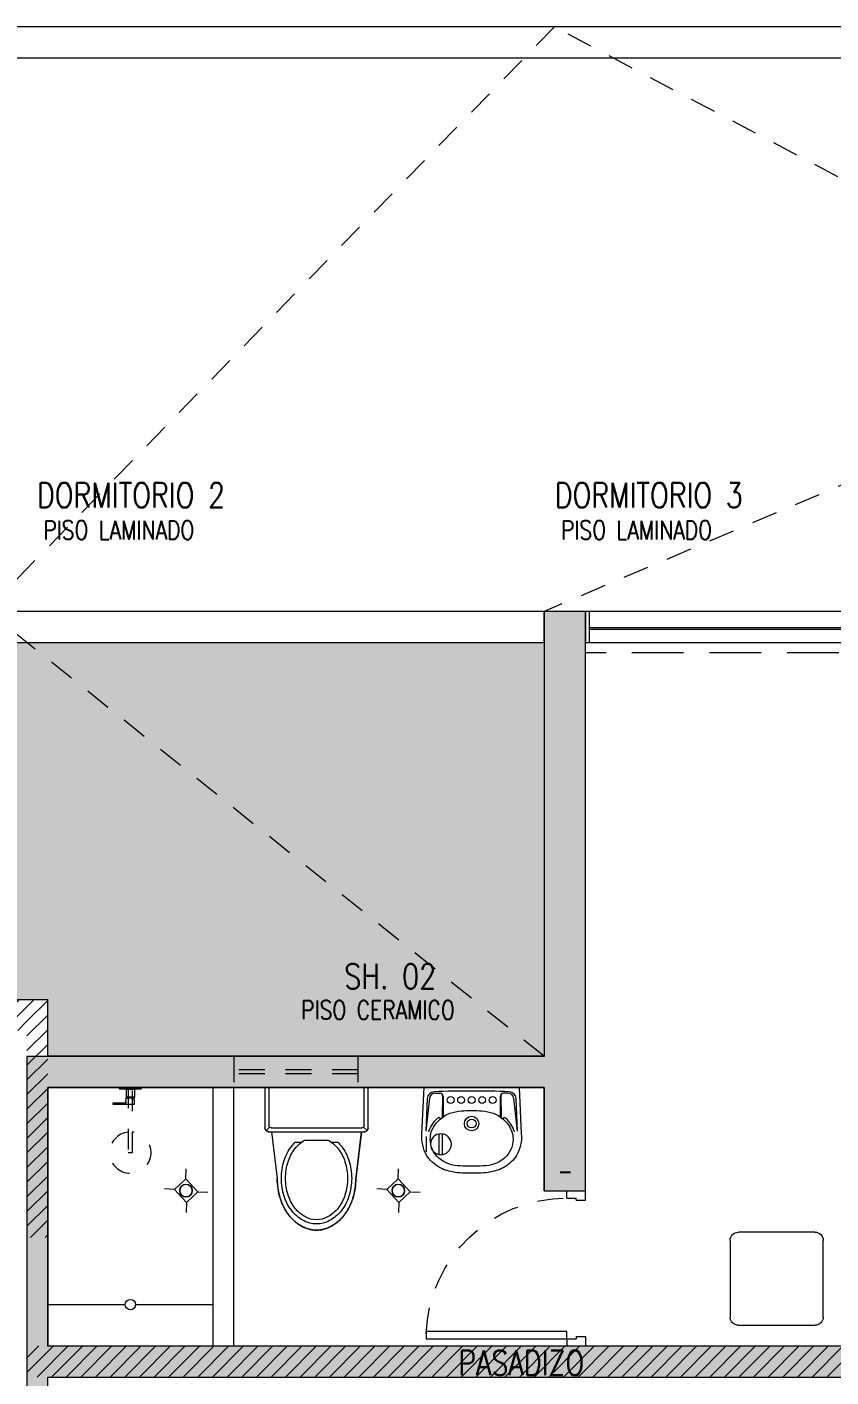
# Model space of a CAD drawing. Header units: millimetres. Extents: x 3738 to 3833, y 1327 to 1657.
# Drawn here: x 3799.22 to 3803.11, y 1388.59 to 1395.11 of the extents above; entities that cross this region are included whole.
import ezdxf
from ezdxf.enums import TextEntityAlignment as Align

# ---------------------------------------------------------------- set-up
doc = ezdxf.new("R2010")
doc.units = ezdxf.units.MM
doc.linetypes.add('HIDDEN2', pattern=[0.1875, 0.125, -0.0625])
doc.linetypes.add('X-REF_DP_Arquitectura$0$HIDDEN', pattern=[0.375, 0.25, -0.125])
doc.layers.get('0').update_dxf_attribs({"color": 251, "lineweight": 9})
for name, color, linetype, lineweight in [('A-07', 251, 'Continuous', 13), ('A-EST VIGAS', 251, 'HIDDEN2', 13), ('A-JARDIN', 251, 'Continuous', 13), ('A-LINEAS', 251, 'Continuous', 13), ('A-MOBILIARIO', 251, 'Continuous', 13), ('A-MURO BAJO', 251, 'Continuous', 13), ('A-MUROS', 251, 'Continuous', 13), ('A-PROYECCIONES INT.', 251, 'HIDDEN2', 13), ('A-SANITARIOS', 251, 'Continuous', 13), ('A-TEXTO-ACABADO PISO', 251, 'Continuous', 13), ('A-TEXTO-AMBIENTE', 251, 'Continuous', 13), ('A_20_Estructuras', 251, 'Continuous', 13), ('A_30_DispositivosSanit', 251, 'Continuous', 13), ('A_50_TextoAmbiente', 251, 'Continuous', 13), ('A_50_Vigas', 251, 'X-REF_DP_Arquitectura$0$HIDDEN', 13), ('A_60_HatchEstructuras', 251, 'Continuous', 13), ('DLP_MOBILIARIO FIJO', 251, 'Continuous', 13), ('MURO CF 120', 251, 'Continuous', 13), ('MURO CF 60', 251, 'Continuous', 13)]:
    doc.layers.add(name, color=color, linetype=linetype, lineweight=lineweight)
doc.styles.add('ROMANS', font='romans.shx', dxfattribs={"width": 0.8})
pattern_1 = [(45, (-21.67, -43.67528), (-0.03535534, 0.03535534), [])]

# ---------------------------------------------------------------- blocks, each defined once
blk = doc.blocks.new('EF-P13')
at = {"layer": 'A_60_HatchEstructuras'}
h = blk.add_hatch(color=256, dxfattribs=at)
h.dxf.hatch_style = 1
h.paths.add_polyline_path([(38.15, -6.85), (29.5, -6.85), (29.5, -5.6), (31.9, -5.6), (31.9, -6.1), (32.1, -6.1), (32.1, -5.5), (32.1, -3.2999), (31.9, -3.2999), (31.9, -5.45), (29.4, -5.45), (29.4, -8.4), (31.9, -8.4), (31.9, -10.5501), (32.1, -10.5501), (32.1, -7.75), (31.9, -7.75), (31.9, -8.25), (29.5, -8.25), (29.5, -7), (38.15, -7)])
at = {"layer": 'A_20_Estructuras'}
blk.add_lwpolyline([(38.15, -6.85), (29.5, -6.85), (29.5, -5.6), (31.9, -5.6), (31.9, -6.1), (32.1, -6.1), (32.1, -5.5), (32.1, -3.2999), (31.9, -3.2999), (31.9, -5.45), (29.4, -5.45), (29.4, -8.4), (31.9, -8.4), (31.9, -10.5501), (32.1, -10.5501), (32.1, -7.75), (31.9, -7.75), (31.9, -8.25), (29.5, -8.25), (29.5, -7), (38.15, -7)], close=True, dxfattribs=at)
at = {"layer": 'A_50_Vigas'}
for points in [[(38.2, -3.2999), (32.1, -3.2999)], [(38.2, -3.4999), (32.1, -3.4999)]]:
    blk.add_lwpolyline(points, dxfattribs=at)
blk = doc.blocks.new('TEXTO AMBIENTES P11')
at = {"layer": 'A-TEXTO-ACABADO PISO', "char_height": 0.09, "attachment_point": 2, "style": 'ROMANS'}
for s, insert in [('PISO LAMINADO', (29.844, -2.8614)), ('PISO LAMINADO', (32.3473, -2.8614)), ('PISO CERAMICO', (31.0971, -5.1808))]:
    blk.add_mtext_dynamic_manual_height_columns(s, width=1.20225, gutter_width=12.5, heights=[0], dxfattribs=dict(at, insert=insert))
at = {"layer": 'A-TEXTO-AMBIENTE', "style": 'ROMANS', "width": 0.8}
for s, p in [('DORMITORIO 2', (29.9027, -2.7981)), ('DORMITORIO 3', (32.4064, -2.7981)), ('SH. 02', (31.1562, -5.1234)), ('PASADIZO', (31.7898, -6.9918))]:
    blk.add_text(s, height=0.12, dxfattribs=at).set_placement(p, align=Align.CENTER)
blk = doc.blocks.new('SIFON JET_PLANTA')
for p, q in [((-0.215, 0.2181, 0), (-0.44, 0.19, 0)), ((-0.215, -0.23, 0), (-0.215, 0.23, 0)), ((-0.2091, 0.2441, 0), (-0.1921, 0.2271, 0)), ((-0.195, 0.25, 0), (0, 0.25, 0)), ((-0.195, -0.22, 0), (-0.195, 0.22, 0)), ((-0.185, 0.23, 0), (0, 0.23, 0)), ((0, 0.25, 0), (0, -0.25, 0)), ((-0.265, 0.0718, 0), (-0.265, 0.1028, 0)), ((-0.255, -0.0562, 0), (-0.255, 0.0562, 0)), ((-0.265, -0.1028, 0), (-0.265, -0.0718, 0)), ((-0.215, -0.2181, 0), (-0.44, -0.19, 0)), ((-0.2091, -0.2441, 0), (-0.1921, -0.2271, 0)), ((0, -0.25, 0), (-0.195, -0.25, 0)), ((0, -0.23, 0), (-0.185, -0.23, 0))]:
    blk.add_line(p, q)
at = {"extrusion": (-2.64698e-23, 6.61744e-24, -1)}
for p, q in [((-0.4322, 0.191, 0), (-0.215, 0.2181, 0)), ((-0.215, 0.2278, 0), (-0.2149, 0.2323, 0)), ((-0.215, 0.2234, 0), (-0.215, 0.2278, 0)), ((-0.215, 0.2181, 0), (-0.215, 0.2234, 0)), ((-0.2149, 0.2323, 0), (-0.2142, 0.2356, 0)), ((-0.2142, 0.2356, 0), (-0.2129, 0.239, 0)), ((-0.2129, 0.239, 0), (-0.211, 0.2419, 0)), ((-0.211, 0.2419, 0), (-0.2091, 0.2441, 0)), ((-0.2091, 0.2441, 0), (-0.2077, 0.2455, 0)), ((-0.2077, 0.2455, 0), (-0.2055, 0.247, 0)), ((-0.2055, 0.247, 0), (-0.2007, 0.2492, 0)), ((-0.2007, 0.2492, 0), (-0.195, 0.25, 0)), ((-0.195, 0.25, 0), (-0.195, 0.25, 0)), ((-0.195, 0.25, 0), (-0.1605, 0.25, 0)), ((-0.1605, 0.25, 0), (-0.0975, 0.25, 0)), ((-0.0975, 0.25, 0), (-0.0323, 0.25, 0)), ((-0.0323, 0.25, 0), (0, 0.25, 0)), ((0, 0.25, 0), (0, -0.25, 0)), ((-0.6251, 0.1276, 0), (-0.6206, 0.1314, 0)), ((-0.6206, 0.1314, 0), (-0.6168, 0.1344, 0)), ((-0.6168, 0.1344, 0), (-0.6106, 0.1389, 0)), ((-0.6106, 0.1389, 0), (-0.6061, 0.142, 0)), ((-0.6061, 0.142, 0), (-0.6, 0.1461, 0)), ((-0.6, 0.1461, 0), (-0.5963, 0.1484, 0)), ((-0.5963, 0.1484, 0), (-0.5908, 0.1517, 0)), ((-0.5908, 0.1517, 0), (-0.5862, 0.1543, 0)), ((-0.5862, 0.1543, 0), (-0.5794, 0.158, 0)), ((-0.5794, 0.158, 0), (-0.5693, 0.1629, 0)), ((-0.5693, 0.1629, 0), (-0.5517, 0.1703, 0)), ((-0.5517, 0.1703, 0), (-0.5465, 0.1722, 0)), ((-0.5465, 0.1722, 0), (-0.5385, 0.1749, 0)), ((-0.5385, 0.1749, 0), (-0.5346, 0.176, 0)), ((-0.5346, 0.176, 0), (-0.5265, 0.1784, 0)), ((-0.5265, 0.1784, 0), (-0.5216, 0.1797, 0)), ((-0.5216, 0.1797, 0), (-0.5148, 0.1813, 0)), ((-0.5148, 0.1813, 0), (-0.5079, 0.1829, 0)), ((-0.5079, 0.1829, 0), (-0.5016, 0.1842, 0)), ((-0.5016, 0.1842, 0), (-0.4865, 0.1867, 0)), ((-0.4865, 0.1867, 0), (-0.4763, 0.188, 0)), ((-0.4763, 0.188, 0), (-0.4726, 0.1884, 0)), ((-0.4726, 0.1884, 0), (-0.4636, 0.1892, 0)), ((-0.4636, 0.1892, 0), (-0.4549, 0.1897, 0)), ((-0.4549, 0.1897, 0), (-0.449, 0.1899, 0)), ((-0.449, 0.1899, 0), (-0.44, 0.19, 0)), ((-0.44, 0.19, 0), (-0.4322, 0.191, 0)), ((-0.6779, 0.0582, 0), (-0.6745, 0.0655, 0)), ((-0.6745, 0.0655, 0), (-0.6722, 0.0699, 0)), ((-0.6745, 0.0655, 0), (-0.6745, 0.0655, 0)), ((-0.6722, 0.0699, 0), (-0.6705, 0.0728, 0)), ((-0.6705, 0.0728, 0), (-0.669, 0.0755, 0)), ((-0.669, 0.0755, 0), (-0.6672, 0.0785, 0)), ((-0.6672, 0.0785, 0), (-0.665, 0.082, 0)), ((-0.665, 0.082, 0), (-0.6634, 0.0845, 0)), ((-0.6634, 0.0845, 0), (-0.6611, 0.088, 0)), ((-0.6611, 0.088, 0), (-0.657, 0.0936, 0)), ((-0.657, 0.0936, 0), (-0.6534, 0.0984, 0)), ((-0.657, 0.0936, 0), (-0.657, 0.0936, 0)), ((-0.6534, 0.0984, 0), (-0.6503, 0.1023, 0)), ((-0.6534, 0.0984, 0), (-0.6534, 0.0984, 0)), ((-0.6503, 0.1023, 0), (-0.6453, 0.108, 0)), ((-0.6453, 0.108, 0), (-0.6386, 0.1152, 0)), ((-0.6386, 0.1152, 0), (-0.6326, 0.121, 0)), ((-0.6326, 0.121, 0), (-0.6299, 0.1235, 0)), ((-0.6299, 0.1235, 0), (-0.6251, 0.1276, 0)), ((-0.69, 0, 0), (-0.6899, 0.0044, 0)), ((-0.6899, 0.0044, 0), (-0.6897, 0.0096, 0)), ((-0.6897, 0.0096, 0), (-0.6893, 0.014, 0)), ((-0.6893, 0.014, 0), (-0.6887, 0.0194, 0)), ((-0.6887, 0.0194, 0), (-0.6881, 0.0236, 0)), ((-0.6881, 0.0236, 0), (-0.6872, 0.0284, 0)), ((-0.6881, 0.0236, 0), (-0.6881, 0.0236, 0)), ((-0.6872, 0.0284, 0), (-0.6867, 0.031, 0)), ((-0.6867, 0.031, 0), (-0.6855, 0.0361, 0)), ((-0.6855, 0.0361, 0), (-0.6838, 0.0421, 0)), ((-0.6855, 0.0361, 0), (-0.6855, 0.0361, 0)), ((-0.6838, 0.0421, 0), (-0.6819, 0.048, 0)), ((-0.6838, 0.0421, 0), (-0.6838, 0.0421, 0)), ((-0.6819, 0.048, 0), (-0.6804, 0.0521, 0)), ((-0.6804, 0.0521, 0), (-0.6793, 0.0547, 0)), ((-0.6793, 0.0547, 0), (-0.6779, 0.0582, 0)), ((-0.6899, -0.0065, 0), (-0.69, 0, 0)), ((-0.6896, -0.0111, 0), (-0.6899, -0.0065, 0)), ((-0.6891, -0.0164, 0), (-0.6896, -0.0111, 0)), ((-0.6881, -0.0232, 0), (-0.6891, -0.0164, 0)), ((-0.6876, -0.0264, 0), (-0.6881, -0.0232, 0)), ((-0.687, -0.0296, 0), (-0.6876, -0.0264, 0)), ((-0.6864, -0.0321, 0), (-0.687, -0.0296, 0)), ((-0.6855, -0.0361, 0), (-0.6864, -0.0321, 0)), ((-0.6838, -0.0419, 0), (-0.6855, -0.0361, 0)), ((-0.6827, -0.0457, 0), (-0.6838, -0.0419, 0)), ((-0.6814, -0.0492, 0), (-0.6827, -0.0457, 0)), ((-0.6803, -0.0522, 0), (-0.6814, -0.0492, 0)), ((-0.6792, -0.0551, 0), (-0.6803, -0.0522, 0)), ((-0.6779, -0.0581, 0), (-0.6792, -0.0551, 0)), ((-0.677, -0.0602, 0), (-0.6779, -0.0581, 0)), ((-0.6751, -0.0642, 0), (-0.677, -0.0602, 0)), ((-0.6722, -0.0699, 0), (-0.6751, -0.0642, 0)), ((-0.6706, -0.0727, 0), (-0.6722, -0.0699, 0)), ((-0.6679, -0.0774, 0), (-0.6706, -0.0727, 0)), ((-0.6646, -0.0826, 0), (-0.6679, -0.0774, 0)), ((-0.6623, -0.0862, 0), (-0.6646, -0.0826, 0)), ((-0.6599, -0.0897, 0), (-0.6623, -0.0862, 0)), ((-0.6554, -0.0958, 0), (-0.6599, -0.0897, 0)), ((-0.6494, -0.1032, 0), (-0.6554, -0.0958, 0)), ((-0.6458, -0.1074, 0), (-0.6494, -0.1032, 0)), ((-0.64, -0.1137, 0), (-0.6458, -0.1074, 0)), ((-0.6379, -0.1158, 0), (-0.64, -0.1137, 0)), ((-0.6347, -0.119, 0), (-0.6379, -0.1158, 0)), ((-0.6335, -0.1201, 0), (-0.6347, -0.119, 0)), ((-0.6347, -0.119, 0), (-0.6347, -0.119, 0)), ((-0.6318, -0.1217, 0), (-0.6335, -0.1201, 0)), ((-0.6305, -0.123, 0), (-0.6318, -0.1217, 0)), ((-0.6318, -0.1217, 0), (-0.6318, -0.1217, 0)), ((-0.6288, -0.1244, 0), (-0.6305, -0.123, 0)), ((-0.6276, -0.1255, 0), (-0.6288, -0.1244, 0)), ((-0.6262, -0.1268, 0), (-0.6276, -0.1255, 0)), ((-0.6245, -0.1281, 0), (-0.6262, -0.1268, 0)), ((-0.6235, -0.1291, 0), (-0.6245, -0.1281, 0)), ((-0.6245, -0.1281, 0), (-0.6245, -0.1281, 0)), ((-0.6223, -0.13, 0), (-0.6235, -0.1291, 0)), ((-0.6215, -0.1307, 0), (-0.6223, -0.13, 0)), ((-0.6204, -0.1315, 0), (-0.6215, -0.1307, 0)), ((-0.6193, -0.1324, 0), (-0.6204, -0.1315, 0)), ((-0.6179, -0.1335, 0), (-0.6193, -0.1324, 0)), ((-0.6168, -0.1344, 0), (-0.6179, -0.1335, 0)), ((-0.6153, -0.1355, 0), (-0.6168, -0.1344, 0)), ((-0.6142, -0.1363, 0), (-0.6153, -0.1355, 0)), ((-0.612, -0.1379, 0), (-0.6142, -0.1363, 0)), ((-0.6086, -0.1403, 0), (-0.612, -0.1379, 0)), ((-0.607, -0.1415, 0), (-0.6086, -0.1403, 0)), ((-0.6058, -0.1422, 0), (-0.607, -0.1415, 0)), ((-0.6039, -0.1435, 0), (-0.6058, -0.1422, 0)), ((-0.602, -0.1448, 0), (-0.6039, -0.1435, 0)), ((-0.6004, -0.1458, 0), (-0.602, -0.1448, 0)), ((-0.5987, -0.1469, 0), (-0.6004, -0.1458, 0)), ((-0.5964, -0.1483, 0), (-0.5987, -0.1469, 0)), ((-0.595, -0.1492, 0), (-0.5964, -0.1483, 0)), ((-0.5936, -0.15, 0), (-0.595, -0.1492, 0)), ((-0.5918, -0.1511, 0), (-0.5936, -0.15, 0)), ((-0.5896, -0.1524, 0), (-0.5918, -0.1511, 0)), ((-0.5871, -0.1538, 0), (-0.5896, -0.1524, 0)), ((-0.5833, -0.1559, 0), (-0.5871, -0.1538, 0)), ((-0.5781, -0.1587, 0), (-0.5833, -0.1559, 0)), ((-0.5759, -0.1598, 0), (-0.5781, -0.1587, 0)), ((-0.5738, -0.1608, 0), (-0.5759, -0.1598, 0)), ((-0.5702, -0.1625, 0), (-0.5738, -0.1608, 0)), ((-0.5675, -0.1637, 0), (-0.5702, -0.1625, 0)), ((-0.5659, -0.1645, 0), (-0.5675, -0.1637, 0)), ((-0.5644, -0.1652, 0), (-0.5659, -0.1645, 0)), ((-0.5614, -0.1664, 0), (-0.5644, -0.1652, 0)), ((-0.5598, -0.1671, 0), (-0.5614, -0.1664, 0)), ((-0.5568, -0.1683, 0), (-0.5598, -0.1671, 0)), ((-0.5543, -0.1693, 0), (-0.5568, -0.1683, 0)), ((-0.551, -0.1706, 0), (-0.5543, -0.1693, 0)), ((-0.5491, -0.1713, 0), (-0.551, -0.1706, 0)), ((-0.5465, -0.1722, 0), (-0.5491, -0.1713, 0)), ((-0.5449, -0.1728, 0), (-0.5465, -0.1722, 0)), ((-0.5428, -0.1735, 0), (-0.5449, -0.1728, 0)), ((-0.5412, -0.174, 0), (-0.5428, -0.1735, 0)), ((-0.5385, -0.1749, 0), (-0.5412, -0.174, 0)), ((-0.5352, -0.1759, 0), (-0.5385, -0.1749, 0)), ((-0.5385, -0.1749, 0), (-0.5385, -0.1749, 0)), ((-0.5321, -0.1768, 0), (-0.5352, -0.1759, 0)), ((-0.5296, -0.1775, 0), (-0.5321, -0.1768, 0)), ((-0.5267, -0.1783, 0), (-0.5296, -0.1775, 0)), ((-0.5238, -0.1791, 0), (-0.5267, -0.1783, 0)), ((-0.5267, -0.1783, 0), (-0.5267, -0.1783, 0)), ((-0.5217, -0.1796, 0), (-0.5238, -0.1791, 0)), ((-0.5177, -0.1807, 0), (-0.5217, -0.1796, 0)), ((-0.5151, -0.1813, 0), (-0.5177, -0.1807, 0)), ((-0.5118, -0.1821, 0), (-0.5151, -0.1813, 0)), ((-0.5094, -0.1826, 0), (-0.5118, -0.1821, 0)), ((-0.5066, -0.1832, 0), (-0.5094, -0.1826, 0)), ((-0.5022, -0.184, 0), (-0.5066, -0.1832, 0)), ((-0.4974, -0.1849, 0), (-0.5022, -0.184, 0)), ((-0.495, -0.1854, 0), (-0.4974, -0.1849, 0)), ((-0.4974, -0.1849, 0), (-0.4974, -0.1849, 0)), ((-0.4936, -0.1856, 0), (-0.495, -0.1854, 0)), ((-0.4916, -0.1859, 0), (-0.4936, -0.1856, 0)), ((-0.4884, -0.1864, 0), (-0.4916, -0.1859, 0)), ((-0.4862, -0.1867, 0), (-0.4884, -0.1864, 0)), ((-0.4824, -0.1872, 0), (-0.4862, -0.1867, 0)), ((-0.4812, -0.1874, 0), (-0.4824, -0.1872, 0)), ((-0.4785, -0.1877, 0), (-0.4812, -0.1874, 0)), ((-0.4761, -0.188, 0), (-0.4785, -0.1877, 0)), ((-0.4735, -0.1883, 0), (-0.4761, -0.188, 0)), ((-0.4695, -0.1887, 0), (-0.4735, -0.1883, 0)), ((-0.4651, -0.189, 0), (-0.4695, -0.1887, 0)), ((-0.4639, -0.1891, 0), (-0.4651, -0.189, 0)), ((-0.4651, -0.189, 0), (-0.4651, -0.189, 0)), ((-0.4619, -0.1893, 0), (-0.4639, -0.1891, 0)), ((-0.4592, -0.1894, 0), (-0.4619, -0.1893, 0)), ((-0.4568, -0.1896, 0), (-0.4592, -0.1894, 0)), ((-0.455, -0.1897, 0), (-0.4568, -0.1896, 0)), ((-0.4518, -0.1898, 0), (-0.455, -0.1897, 0)), ((-0.449, -0.1899, 0), (-0.4518, -0.1898, 0)), ((-0.4467, -0.1899, 0), (-0.449, -0.1899, 0)), ((-0.4428, -0.19, 0), (-0.4467, -0.1899, 0)), ((-0.44, -0.19, 0), (-0.4428, -0.19, 0)), ((-0.215, -0.2181, 0), (-0.44, -0.19, 0)), ((-0.215, -0.227, 0), (-0.215, -0.2181, 0)), ((-0.215, -0.23, 0), (-0.215, -0.227, 0)), ((-0.2147, -0.2335, 0), (-0.215, -0.23, 0)), ((-0.2138, -0.2369, 0), (-0.2147, -0.2335, 0)), ((-0.2126, -0.2395, 0), (-0.2138, -0.2369, 0)), ((-0.2138, -0.2369, 0), (-0.2138, -0.2369, 0)), ((-0.2108, -0.2423, 0), (-0.2126, -0.2395, 0)), ((-0.2126, -0.2395, 0), (-0.2126, -0.2395, 0)), ((-0.2091, -0.2441, 0), (-0.2108, -0.2423, 0)), ((-0.2108, -0.2423, 0), (-0.2108, -0.2423, 0)), ((-0.2108, -0.2423, 0), (-0.2108, -0.2423, 0)), ((-0.209, -0.244, 0), (-0.2091, -0.2441, 0)), ((-0.2067, -0.2462, 0), (-0.209, -0.244, 0)), ((-0.209, -0.244, 0), (-0.209, -0.244, 0)), ((-0.2029, -0.2484, 0), (-0.2067, -0.2462, 0)), ((-0.2067, -0.2462, 0), (-0.2067, -0.2462, 0)), ((-0.1995, -0.2495, 0), (-0.2029, -0.2484, 0)), ((-0.2029, -0.2484, 0), (-0.2029, -0.2484, 0)), ((-0.195, -0.25, 0), (-0.1995, -0.2495, 0)), ((0, -0.25, 0), (-0.195, -0.25, 0))]:
    blk.add_line(p, q, dxfattribs=at)
at = {"elevation": 0}
for points in [[(-0.265, 0.1028, 0.0362), (-0.2844, 0.1202, 0.08725), (-0.3535, 0.1565, 0.077598), (-0.44, 0.17, 0.077598), (-0.5265, 0.1565, 0.08725), (-0.5956, 0.1202, 0.105601), (-0.6443, 0.0627, 0.12364), (-0.66, 0, 0.12364), (-0.6443, -0.0627, 0.105601), (-0.5956, -0.1202, 0.08725), (-0.5265, -0.1565, 0.077598), (-0.44, -0.17, 0.077598)], [(-0.255, 0.0562, 0.100268), (-0.2967, 0.1044, 0.08725), (-0.3596, 0.1374, 0.077598), (-0.44, 0.15, 0.077598), (-0.5204, 0.1374, 0.08725), (-0.5833, 0.1044, 0.105601), (-0.6266, 0.0532, 0.12364), (-0.64, 0, 0.12364), (-0.6266, -0.0532, 0.105601), (-0.5833, -0.1044, 0.08725), (-0.5204, -0.1374, 0.077598), (-0.44, -0.15, 0.077598)], [(-0.44, -0.15, 0.077598), (-0.3596, -0.1374, 0.08725), (-0.2967, -0.1044, 0.100268), (-0.255, -0.0562, 0.12364)], [(-0.44, -0.17, 0.077598), (-0.3535, -0.1565, 0.08725), (-0.2844, -0.1202, 0.0362), (-0.265, -0.1028, 0.12364)]]:
    blk.add_lwpolyline(points, format="xyb", dxfattribs=at)
for centre, radius, start, end in [((-0.195, 0.23, 0), 0.02, 90, 180), ((-0.185, 0.22, 0), 0.01, 90, 180), ((-0.4939, -0.0273, 0), 0.203, 127.23483, 151.40883), ((-0.4613, -0.0702, 0), 0.257, 107.47412, 127.23483), ((-0.44, -0.1379, 0), 0.3279, 90, 107.47412), ((-0.544, 0, 0), 0.146, 151.40883, 180), ((-0.544, 0, 0), 0.146, 180, 208.59117), ((-0.4939, 0.0273, 0), 0.203, 208.59117, 232.76517), ((-0.4613, 0.0702, 0), 0.257, 232.76517, 252.52588), ((-0.44, 0.1379, 0), 0.3279, 252.52588, 270), ((-0.195, -0.23, 0), 0.02, 180, 270), ((-0.185, -0.22, 0), 0.01, 180, 270)]:
    blk.add_arc(centre, radius, start, end)
blk = doc.blocks.new('BOWL-ITALGRIF_VARADERO_01')
for p, q in [((-0.2032, -0.1971), (-0.2208, -0.038)), ((0.2032, -0.1971), (0.2208, -0.038)), ((-0.1404, -0.2077), (-0.1424, -0.1083)), ((-0.1375, -0.205), (-0.1375, -0.1117)), ((0.1375, -0.205), (0.1375, -0.1117)), ((0.1404, -0.2077), (0.1424, -0.1083)), ((-0.1753, -0.222), (-0.1544, -0.222)), ((0.1753, -0.222), (0.1544, -0.222))]:
    blk.add_line(p, q)
for points in [[(-0.0917, 0.1589, -0.02989), (-0.0456, 0.1646, -0.007822), (0.0456, 0.1646, -0.02989), (0.0918, 0.1589, -0.091737), (0.1601, 0.1343, -0.112496), (0.2175, 0.0792, -0.147885), (0.2402, -0.0257), (0.23, -0.25), (-0.23, -0.25), (-0.2402, -0.0257, -0.147885), (-0.2175, 0.0792, -0.112496), (-0.1601, 0.1343, -0.091737)], [(-0.0496, -0.1363, -0.062677), (-0.1048, -0.1249, -0.110639), (-0.1576, -0.091, -0.120976), (-0.195, -0.0344, -0.061198), (-0.2, 0, -0.21707), (-0.1593, 0.092, -0.174983), (-0.0545, 0.1298, -0.010618), (0, 0.131, -0.010618), (0.0545, 0.1298, -0.174983), (0.1593, 0.092, -0.21707), (0.2, 0, -0.061198), (0.195, -0.0344, -0.120976), (0.1576, -0.091, -0.110639), (0.1048, -0.1249, -0.062677), (0.0496, -0.1363, -0.017583), (0, -0.138, -0.017583)]]:
    blk.add_lwpolyline(points, format="xyb", close=True)
for points in [[(-0.2216, -0.0381), (-0.2145, -0.1954, 0.390823), (-0.1807, -0.2288, 0.017524), (0.1807, -0.2288, 0.390823), (0.2145, -0.1954), (0.2216, -0.0381)], [(-0.2072, -0.035, 0.005), (-0.2064, -0.038, 0.121292), (-0.166, -0.0996, 0.007977), (-0.1624, -0.1031)], [(0.2072, -0.035, -0.005), (0.2064, -0.038, -0.121292), (0.166, -0.0996, -0.007977), (0.1624, -0.1031)]]:
    blk.add_lwpolyline(points, format="xyb")
for centre, radius in [((0, -0.075), 0.035), ((0, -0.075), 0.0215), ((-0.1015, -0.1885), 0.0165), ((-0.051, -0.1885), 0.0165), ((0, -0.1885), 0.0165), ((0.051, -0.1885), 0.0165), ((0.1015, -0.1885), 0.0165)]:
    blk.add_circle(centre, radius)
for centre, radius, start, end in [((-0.1583, -0.0987), 0.006, 226.64309, 46.64309), ((-0.1404, -0.1083), 0.002, 54.36186, 181.13739), ((-0.1355, -0.1117), 0.002, 56.71088, 180), ((0.1048, -0.1249), 9.094947017729287e-16, 0, 217.6714), ((0.1355, -0.1117), 0.002, 0, 123.28912), ((0.1404, -0.1083), 0.002, 358.86261, 125.63814), ((0.1583, -0.0987), 0.006, 133.35691, 313.35691), ((-0.1753, -0.194), 0.028, 186.31112, 270), ((-0.1545, -0.205), 0.017, 270, 0), ((-0.1544, -0.208), 0.014, 270, 1.13739), ((0.1545, -0.205), 0.017, 180, 270), ((0.1544, -0.208), 0.014, 178.86261, 270), ((0.1753, -0.194), 0.028, 270, 353.68888)]:
    blk.add_arc(centre, radius, start, end)
blk = doc.blocks.new('ducha marsano')
at = {"linetype": 'HIDDEN2', "ltscale": 0.5, "extrusion": (-4.9425e-10, -7.91123e-10, -1)}
for p, q in [((-0.01, 0), (0.01, 0)), ((0.01, 0), (0.01, -0.3155)), ((-0.0205, -0.08), (-0.0205, -0.0601)), ((-0.0155, -0.058), (-0.0157, -0.058)), ((-0.01, -0.3155), (-0.01, 0)), ((0.0225, -0.0515), (-0.0001, -0.0515)), ((0.0225, -0.0515), (0.0225, -0.0627)), ((0.021, -0.0815), (-0.019, -0.0815)), ((0.025, -0.0815), (0.021, -0.0815)), ((0.0225, -0.0682), (0.0225, -0.077)), ((0.0225, -0.077), (0.025, -0.077)), ((0.025, -0.077), (0.0771, -0.077)), ((0.0771, -0.0815), (0.025, -0.0815)), ((0.0771, -0.077), (0.0816, -0.077)), ((0.0816, -0.0815), (0.0771, -0.0815)), ((0.0816, -0.077), (0.082, -0.077)), ((0.082, -0.0815), (0.0816, -0.0815)), ((0.082, -0.077), (0.084, -0.077)), ((0.084, -0.0815), (0.082, -0.0815)), ((0.0855, -0.0785), (0.0855, -0.08)), ((0.01, -0.3155), (-0.01, -0.3155))]:
    blk.add_line(p, q, dxfattribs=at)
for centre, radius, start, end in [((-0.0004, -0.0462), 0.02, 323.95812, 354.92979), ((0.0004, -0.0462), 0.02, 185.07021, 195.2705), ((0.019, -0.08), 0.0015, 270, 360), ((-0.084, -0.0785), 0.0015, 90, 180), ((-0.084, -0.08), 0.0015, 180, 270), ((0, -0.3155), 0.1, 95.73917, 84.26083)]:
    blk.add_arc(centre, radius, start, end, dxfattribs=at)
at = {"linetype": 'HIDDEN2', "ltscale": 0.5, "extrusion": (-4.94252e-10, -7.91124e-10, -1)}
blk.add_ellipse((0, -0.0515), major_axis=(-0.0225, -0.0095), ratio=0.001448, start_param=0.425436, end_param=1.567366, dxfattribs=at)
at = {"linetype": 'HIDDEN2', "ltscale": 0.5}
for points, degree in [([(-0.0305, 0), (0, 0), (0.0305, 0)], 2), ([(0.0305, 0), (0.0415, 0), (0.0525, 0)], 2), ([(0.0525, 0), (0.0525, -0.0038), (0.0525, -0.0075)], 2), ([(-0.0525, 0), (-0.0525, -0.0038), (-0.0525, -0.0075)], 2), ([(-0.0525, 0), (-0.0415, 0), (-0.0305, 0)], 2), ([(-0.0525, -0.0075), (-0.0525, -0.0075), (-0.0525, -0.0075)], 2), ([(0.0305, -0.008), (0, -0.008), (-0.0305, -0.008)], 2), ([(-0.0215, -0.008), (-0.0215, -0.0093), (-0.0215, -0.0105)], 2), ([(-0.021, -0.011), (-0.007, -0.011), (0.007, -0.011), (0.021, -0.011)], 3), ([(-0.02, -0.011), (-0.02, -0.0294), (-0.02, -0.0477)], 2), ([(-0.0197, -0.048), (0, -0.048), (0.0197, -0.048)], 2), ([(0.02, -0.011), (0.02, -0.0294), (0.02, -0.0477)], 2), ([(0.0215, -0.008), (0.0215, -0.0093), (0.0215, -0.0105)], 2)]:
    blk.add_open_spline(points, degree=degree, dxfattribs=at)
for points, weights in [([(-0.0525, -0.0075), (-0.0525, -0.0075), (-0.0525, -0.0075)], [1, 0.990847086912, 0.982266230892]), ([(-0.052, -0.008), (-0.0525, -0.008), (-0.0525, -0.0075)], [1, 0.707106781193, 1]), ([(-0.0215, -0.0105), (-0.0215, -0.011), (-0.021, -0.011)], [1, 0.70710678154, 1]), ([(-0.02, -0.0477), (-0.02, -0.048), (-0.0197, -0.048)], [1, 0.707106780138, 1]), ([(0.02, -0.0477), (0.02, -0.048), (0.0197, -0.048)], [1, 0.707106779703, 1]), ([(0.0211, -0.011), (0.0211, -0.011), (0.021, -0.011)], [1, 0.992411795776, 1]), ([(0.052, -0.008), (0.0521, -0.008), (0.0521, -0.008)], [1, 0.992411795771, 1])]:
    blk.add_rational_spline(points, weights, degree=2, dxfattribs=at)
for points, knots in [([(-0.0305, -0.008), (-0.0332, -0.008), (-0.0374, -0.008), (-0.0424, -0.008), (-0.0458, -0.008), (-0.0486, -0.008), (-0.0512, -0.008), (-0.052, -0.008), (-0.052, -0.008)], [0, 0, 0, 0, 8.104572, 12.495263, 16.885954, 21.276645, 25.667336, 33.771908, 33.771908, 33.771908, 33.771908]), ([(0.0225, -0.0682), (0.0225, -0.0682), (0.0225, -0.0682), (0.0225, -0.0679), (0.0224, -0.0677), (0.0224, -0.0672), (0.0224, -0.0669), (0.0223, -0.0662), (0.0223, -0.0658), (0.0223, -0.0652), (0.0223, -0.0648), (0.0224, -0.0641), (0.0224, -0.0638), (0.0224, -0.0633), (0.0225, -0.0631), (0.0225, -0.0628), (0.0225, -0.0627), (0.0225, -0.0627)], [0.4148436, 0.4148436, 0.4148436, 0.4148436, 0.5185541, 0.5185541, 0.6222645, 0.6222645, 0.7259759, 0.7259759, 0.8296873, 0.8296873, 0.9333987, 0.9333987, 1.03711, 1.03711, 1.1408205, 1.1408205, 1.2445309, 1.2445309, 1.2445309, 1.2445309]), ([(0.052, -0.008), (0.052, -0.008), (0.0512, -0.008), (0.0486, -0.008), (0.0458, -0.008), (0.0424, -0.008), (0.0374, -0.008), (0.0332, -0.008), (0.0305, -0.008)], [0, 0, 0, 0, 8.104572, 12.495263, 16.885954, 21.276645, 25.667336, 33.771908, 33.771908, 33.771908, 33.771908])]:
    blk.add_open_spline(points, degree=3, knots=knots, dxfattribs=at)
for points, weights, degree, knots in [([(0.0211, -0.011), (0.0211, -0.011), (0.0211, -0.011), (0.0211, -0.011), (0.0214, -0.0109), (0.0215, -0.0107), (0.0215, -0.0105)], [0.918641037743, 0.918640949346, 0.918640860949, 0.918640772552, 0.789223156395, 0.789223156395, 0.918640772552], 3, [0.1238988, 0.1238988, 0.1238988, 0.1238988, 0.1238993, 0.1238993, 0.1238993, 0.78603, 0.78603, 0.78603, 0.78603]), ([(0.0521, -0.008), (0.0521, -0.008), (0.0521, -0.008), (0.0525, -0.0079), (0.0525, -0.0075)], [0.918641037749, 0.918640905153, 0.918640772558, 0.724517853988, 0.918640772558], 2, [0.1238988, 0.1238988, 0.1238988, 0.1238993, 0.1238993, 0.7860311, 0.7860311, 0.7860311])]:
    blk.add_rational_spline(points, weights, degree=degree, knots=knots, dxfattribs=at)
blk = doc.blocks.new('*U281')
for p, q in [((0.01, 0.705), (0.01, 0.75)), ((0.1, 0.715), (0.1, 0.75)), ((0.055, 0.705), (0.01, 0.705)), ((0.1, 0.715), (0.055, 0.715)), ((0.055, 0.705), (0.055, 0.715)), ((0.055, 0.045), (0.01, 0.045)), ((0.01, 0.045), (0.01, 0)), ((0.055, 0.045), (0.055, 0.035)), ((0.1, 0.035), (0.055, 0.035)), ((0.1, 0.035), (0.1, 0))]:
    blk.add_line(p, q)
blk.add_lwpolyline([(0.78, 0.07), (0.78, 0.035), (0.1, 0.035), (0.1, 0.07)], close=True)
at = {"color": 7, "linetype": 'HIDDEN2'}
blk.add_arc((0.0996, 0.0341), 0.6809, 2.23015, 89.96723, dxfattribs=at)
blk = doc.blocks.new('MESITA FLAT 9')
for p, q in [((-0.185, 0), (0.185, 0)), ((-0.225, -0.41), (-0.225, -0.04)), ((0.225, -0.04), (0.225, -0.41)), ((0.185, -0.45), (-0.185, -0.45))]:
    blk.add_line(p, q)
for centre, start, end in [((-0.185, -0.04), 90, 180), ((0.185, -0.04), 360, 90), ((-0.1853, -0.41), 180, 270), ((0.185, -0.41), 270, 0)]:
    blk.add_arc(centre, 0.04, start, end)
blk = doc.blocks.new('Duplex-1204')
at = {"layer": 'A-EST VIGAS'}
for p, q in [((4.75, -4.975), (4.75, -5.125)), ((5.35, -4.975), (5.35, -5.125)), ((5.35, -5.04), (4.75, -5.04)), ((5.35, -5.06), (4.75, -5.06))]:
    blk.add_line(p, q, dxfattribs=at)
at = {"layer": 'A-LINEAS'}
for p, q in [((3.85, -6.175), (4.225, -6.175)), ((4.275, -6.175), (4.65, -6.175))]:
    blk.add_line(p, q, dxfattribs=at)
blk.add_circle((4.25, -6.175), 0.025, dxfattribs=at)
at = {"layer": 'A-MURO BAJO'}
for p, q in [((12.625, 0), (0.0301, 0)), ((12.625, -0.15), (0.1801, -0.15)), ((4.65, -6.375), (4.65, -5.125)), ((4.75, -6.375), (4.75, -5.125))]:
    blk.add_line(p, q, dxfattribs=at)
at = {"layer": 'A-MURO BAJO', "color": 7}
for p, q in [((9.23, -2.825, 0), (6.47, -2.8249, 0)), ((6.47, -2.9749, 0), (9.23, -2.975, 0))]:
    blk.add_line(p, q, dxfattribs=at)
at = {"layer": 'A-MURO BAJO'}
blk.add_lwpolyline([(1.1801, -0.15), (1.1801, -2.9749), (6.25, -2.9749), (6.25, -2.8249), (1.3301, -2.8249), (1.3301, -0.15)], dxfattribs=at)
at = {"layer": 'A-MUROS'}
for p, q in [((6.25, -2.8249), (6.25, -4.975)), ((6.45, -2.8249), (6.25, -2.8249)), ((6.45, -5.125), (6.45, -2.8249)), ((3.2, -4.7, 0), (3.85, -4.7, 0)), ((3.85, -4.975), (3.85, -4.7, 0)), ((6.25, -4.975), (3.85, -4.975)), ((3.85, -5.125), (3.85, -6.375)), ((6.25, -5.125), (3.85, -5.125)), ((6.25, -5.625), (6.25, -5.125)), ((6.45, -5.625), (6.45, -5.125)), ((6.25, -5.625), (6.45, -5.625)), ((3.85, -6.375), (12.55, -6.375))]:
    blk.add_line(p, q, dxfattribs=at)
at = {"layer": 'A-PROYECCIONES INT.'}
for p, q in [((6.25, -4.975), (0.03, 0)), ((6.3, 0), (0.75, -5.7)), ((11.65, -2.8249), (6.3, 0)), ((12.55, -0.15), (6.25, -2.8249))]:
    blk.add_line(p, q, dxfattribs=at)
at = {"layer": 'DLP_MOBILIARIO FIJO', "color": 6}
blk.add_lwpolyline([(6.45, -2.9749), (6.47, -2.9749), (6.47, -2.8249), (6.45, -2.8249)], close=True, dxfattribs=at)
at = {"layer": 'DLP_MOBILIARIO FIJO', "elevation": 0}
blk.add_lwpolyline([(7.85, -2.9125), (6.47, -2.9124), (6.47, -2.9024), (7.85, -2.9025)], close=True, dxfattribs=at)
at = {"layer": 'A-MOBILIARIO', "xscale": -1}
blk.add_blockref('*U281', (6.46, -6.375), dxfattribs=at)
at = {"layer": 'A-MOBILIARIO', "xscale": -0.9999999999999987, "rotation": 8.248393320364758e-05}
blk.add_blockref('MESITA FLAT 9', (7.375, -5.825), dxfattribs=at)
at = {"layer": 'A-SANITARIOS', "extrusion": (4.9425e-10, -7.91123e-10, -1), "rotation": 7.00357340669688e-07}
blk.add_blockref('ducha marsano', (-4.25, -5.125, 0), dxfattribs=at)
at = {"layer": 'A-SANITARIOS', "extrusion": (-4.49068e-08, -3.60286e-08, 1), "xscale": -1.000000000000003, "rotation": 269.9999986687768}
blk.add_blockref('SIFON JET_PLANTA', (5.15, -5.125, 0), dxfattribs=at)
at = {"layer": 'A-SANITARIOS', "rotation": 180}
blk.add_blockref('BOWL-ITALGRIF_VARADERO_01', (5.9, -5.375, 0), dxfattribs=at)
blk = doc.blocks.new('TC_P11')
at = {"layer": 'A-MOBILIARIO'}
blk.add_blockref('Duplex-1204', (27, -39.425), dxfattribs=at)
blk = doc.blocks.new('R')
at = {"layer": 'A_30_DispositivosSanit', "linetype": 'Continuous'}
for p, q in [((-0.0083, -0.0497), (-0.0083, 0.0497)), ((0.0083, -0.0497), (0.0083, 0.0497)), ((0.0694, -0.0367), (0.0694, 0.0367))]:
    blk.add_line(p, q, dxfattribs=at)
blk.add_circle((0, 0), 0.0504, dxfattribs=at)
blk = doc.blocks.new('0-sumidero')
for p, q in [((-0.0421, 0.0382), (-0.0763, 0.0724)), ((0.0435, 0.0382), (0.0777, 0.0724)), ((0.0435, 0.0382), (-0.0421, 0.0382)), ((-0.0421, 0.0382), (-0.0421, -0.0369)), ((0.0435, -0.0369), (0.0435, 0.0382)), ((-0.0421, -0.0369), (-0.0763, -0.0711)), ((-0.0421, -0.0369), (0.0435, -0.0369)), ((0.0435, -0.0369), (0.0777, -0.0711))]:
    blk.add_line(p, q)
blk.add_circle((0, 0), 0.0303)
blk = doc.blocks.new('sum')
at = {"layer": 'A_30_DispositivosSanit', "rotation": 45.00000007321594}
blk.add_blockref('0-sumidero', (0, 0), dxfattribs=at)
blk = doc.blocks.new('trampa')
at = {"layer": 'A_30_DispositivosSanit'}
blk.add_circle((0.0015, 0.0015), 0.0303, dxfattribs=at)
blk = doc.blocks.new('is-des-tf_28.02.2025')
at = {"layer": 'A_30_DispositivosSanit', "lineweight": 25, "elevation": 0}
blk.add_lwpolyline([(-10.7213, -95.5605), (-10.6721, -95.5605)], dxfattribs=at)
at = {"layer": 'A_30_DispositivosSanit', "linetype": 'Continuous', "xscale": -1}
blk.add_blockref('R', (-11.2985, -95.425, 0), dxfattribs=at)
at = {"layer": 'A_30_DispositivosSanit', "rotation": 267.719034950772}
for p in [(-12.5314, -95.649, 0), (-11.5045, -95.649, 0)]:
    blk.add_blockref('sum', p, dxfattribs=at)
at = {"layer": 'A_30_DispositivosSanit', "xscale": -1, "rotation": 270}
for p in [(-12.5329, -95.6506, 0), (-11.5061, -95.6506, 0)]:
    blk.add_blockref('trampa', p, dxfattribs=at)
blk = doc.blocks.new('TORRE F HATCH CORTAFUEGO')
at = {"layer": 'MURO CF 60'}
h = blk.add_hatch(dxfattribs=at)
h.set_pattern_fill('_USER', color=256, scale=0.05, angle=45, pattern_type=0)
h.set_pattern_definition(pattern_1)
h.paths.add_polyline_path([(-18.35, -91.475), (-17.95, -91.475), (-17.95, -91.325), (-18.35, -91.325)])
h = blk.add_hatch(dxfattribs=at)
h.set_pattern_fill('_USER', color=256, scale=0.05, angle=45, pattern_type=0)
h.set_pattern_definition(pattern_1)
h.paths.add_polyline_path([(-17.95, -91.325), (-17.85, -91.325), (-17.85, -92.475), (-17.95, -92.475)])
h = blk.add_hatch(dxfattribs=at)
h.set_pattern_fill('_USER', color=256, scale=0.05, angle=45, pattern_type=0)
h.set_pattern_definition(pattern_1)
h.paths.add_polyline_path([(-17.95, -93), (-1.6, -93), (-1.6, -93.15), (-17.95, -93.15)])

msp = doc.modelspace()

# ---------------------------------------------------------------- block references
msp.add_blockref('EF-P13', (3769.8221, 1395.5876))
at = {"layer": 'A_50_TextoAmbiente'}
msp.add_blockref('TEXTO AMBIENTES P11', (3769.8221, 1395.5879), dxfattribs=at)

# ---------------------------------------------------------------- next in the draw order: block references
msp.add_blockref('TC_P11', (3768.4721, 1434.5379))

# ---------------------------------------------------------------- next in the draw order: hatches: boundary and pattern name
at = {"layer": 'A-JARDIN', "ltscale": 0.5}
h = msp.add_hatch(dxfattribs=at)
h.set_pattern_fill('AR-SAND', color=256, scale=0.0025)
h.set_pattern_definition([(37.5, (3772.7221, 1459.53793), (-0.00400008, 0.12235331), [0, -0.09652, 0, -0.10795, 0, -0.1031875]), (7.5, (3772.7221, 1459.53793), (0.11238082, 0.17920628), [0, -0.05207, 0, -0.086995, 0, -0.0333375]), (327.5, (3772.644, 1459.53793), (0.19774809, 0.0003593), [0, -0.03175, 0, -0.1143, 0, -0.149225]), (317.5, (3772.644, 1459.53793), (0.1908891, 0.05573233), [0, -0.015875, 0, -0.07493, 0, -0.085725])])
h.paths.add_polyline_path([(3818.3721, 1392.6379), (3818.3721, 1388.7379), (3815.5721, 1388.7379), (3815.5721, 1391.2879), (3813.8221, 1391.2879), (3813.8221, 1392.3379), (3813.8221, 1392.3379), (3813.8221, 1392.6379)])
h.paths.add_polyline_path([(3818.3721, 1384.6879), (3818.3721, 1388.5879), (3815.5721, 1388.5879), (3815.5721, 1386.0379), (3813.8221, 1386.0379), (3813.8221, 1384.9879), (3813.8221, 1384.9879), (3813.8221, 1384.6879), (3816.5471, 1384.6879)])
h.paths.add_polyline_path([(3795.6521, 1394.9629), (3795.6521, 1390.8129), (3796.2221, 1390.8129), (3796.2221, 1389.4129), (3798.6721, 1389.4129), (3798.6721, 1389.2629), (3798.6721, 1389.2629), (3798.6721, 1390.4129), (3799.3221, 1390.4129), (3799.3221, 1390.1379), (3801.7221, 1390.1379), (3801.7221, 1392.1379), (3796.6522, 1392.1379), (3796.6522, 1394.9629)])
h.paths.add_polyline_path([(3795.6522, 1387.9129), (3797.9443, 1387.9129), (3798.2221, 1387.9129), (3798.2221, 1386.9129), (3799.3221, 1386.9129), (3799.3221, 1387.2379), (3801.7721, 1387.2379), (3801.7721, 1385.1878), (3796.6522, 1385.1878), (3796.6522, 1382.3629), (3795.6522, 1382.3629)])

# ---------------------------------------------------------------- next in the draw order: block references
at = {"layer": 'A-07'}
msp.add_blockref('is-des-tf_28.02.2025', (3812.5221, 1485.1379), dxfattribs=at)
at = {"layer": 'MURO CF 120', "color": 251}
msp.add_blockref('TORRE F HATCH CORTAFUEGO', (3817.1721, 1481.7379), dxfattribs=at)

doc.saveas('drawing.dxf')
